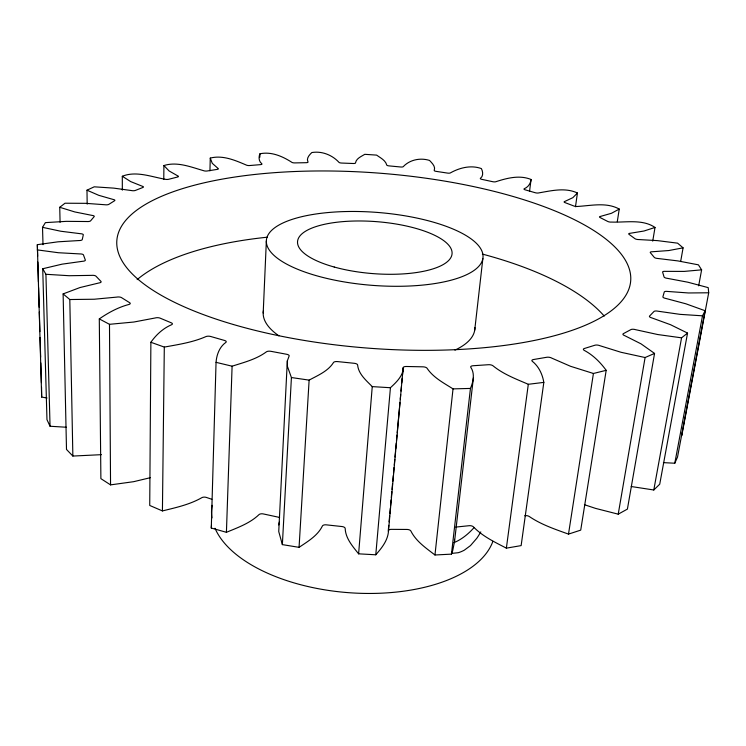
<?xml version="1.0" encoding="UTF-8"?>
<svg xmlns="http://www.w3.org/2000/svg" width="746" height="746" viewBox="0 0 746 746"><rect width="100%" height="100%" fill="white"/><g stroke="black" fill="none" stroke-linecap="round" stroke-linejoin="round"><path stroke-width="1.12" d="M47.054 398.019L41.664 397.058L37.328 244.679L58.011 241.816L78.945 240.557A3.198 1.063 0.4 0 0 82.265 239.559L83.291 234.869A3.171 1.044 0.5 0 0 80.475 233.703L60.79 231.241L42.522 227.334L43.007 244.688M37.3 249.891L58.374 252.726L79.906 253.92A3.292 1.128 0.3 0 1 83.468 254.955L85.314 259.99A3.32 1.147 0.3 0 1 82.564 261.296L62.077 264.159L42.727 268.746L45.926 274.286L69.182 275.722L91.739 275.367A3.404 1.212 0.3 0 1 95.982 276.197L100.924 281.373A3.432 1.231 0.3 0 1 98.948 282.958L79.971 287.555L63.121 293.905L69.807 299.528L94.266 299.23L116.805 297.104A3.506 1.296 0.5 0 1 121.57 297.654L129.683 302.717A3.534 1.324 0.6 0 1 128.666 304.536C118.064 307.371 108.263 312.686 99.293 318.915L109.485 324.314L133.879 322.02L155.112 317.992A3.599 1.389 1 0 1 160.185 318.178L171.319 322.832A3.618 1.408 1.1 0 1 171.403 324.818C163.01 328.399 156.082 334.87 150.879 342.274L149.732 505.462L162.423 510.926C175.767 507.634 189.549 504.65 201.597 497.806A3.469 1.734 0.8 0 1 206.437 497.451L211.836 499.288M163.766 179.469L163.915 165.556C177.138 161.341 190.752 167.011 203.499 170.648A2.695 0.783 2.4 0 0 207.257 170.974L217.161 169.398A2.676 0.774 2.6 0 0 217.981 168.363L212.274 163.318L210.26 158.087C222.653 154.888 234.953 160.222 246.208 165.015A2.63 0.755 3 0 0 249.733 165.528L260.391 164.642A2.62 0.755 3.1 0 0 261.79 163.728C258.759 161.444 258.442 157.033 259.962 153.779C271.264 151.401 282.361 156.24 291.705 162.227A2.592 0.737 3.5 0 0 294.922 162.908L306.074 162.693A2.583 0.737 3.6 0 0 307.986 161.919C306.065 158.45 309.431 154.823 311.828 152.548C321.815 150.869 332.091 154.935 338.88 162.236A2.564 0.727 4 0 0 341.743 163.057L353.128 163.495A2.564 0.727 4.2 0 0 355.516 162.88C356.196 158.45 361.353 156.455 364.785 154.319L376.618 155.112C380.311 157.807 385.505 160.241 386.726 164.969A2.564 0.727 4.6 0 0 389.17 165.901L400.555 166.983A2.564 0.727 4.7 0 0 403.353 166.544C409.927 159.616 420.548 157.565 429.556 160.437C431.925 163.01 435.813 166.526 434.247 170.34A2.574 0.727 5.1 0 0 436.233 171.375L447.386 173.072A2.574 0.727 5.3 0 0 450.537 172.82C459.806 167.673 471.062 164.857 481.375 168.577C482.942 171.571 483.567 176.065 480.461 178.285A2.602 0.746 5.7 0 0 481.935 179.385L492.602 181.679A2.611 0.746 5.8 0 0 496.062 181.642C507.252 178.052 519.682 174.806 531.049 179.469C530.779 183.488 528.075 187.19 524.335 188.701A2.648 0.765 6.2 0 0 525.24 189.848L535.18 192.71A2.667 0.774 6.3 0 0 538.864 192.888C551.518 190.715 565.272 187.283 577.432 193.009L575.483 206.782M162.423 510.926L164.306 347.086L150.879 342.274M209.943 170.806L210.26 158.087M279.629 517.668A3.516 1.809 2.5 0 0 278.099 517.118L263.375 513.947A3.516 1.8 2.2 0 0 258.806 514.805C249.798 523.338 237.704 527.627 226.42 532.308L211.286 528.047L216.051 362.342C216.601 354.882 219.455 346.974 225.74 342.489A3.683 1.473 2 0 0 224.462 340.437L210.754 336.502A3.665 1.455 1.7 0 0 205.644 336.716C192.561 342.405 178.257 344.549 164.306 347.086M226.42 532.308L232.099 366.193C243.774 362.453 256.186 359.339 266.191 351.991A3.711 1.511 2.8 0 1 271.012 351.338L286.595 354.266A3.721 1.52 3 0 1 289.038 356.271L287.331 360.868L278.743 531.562L282.361 544.617L299.062 547.34C307.66 541.521 317.544 535.787 322.3 526.191A3.534 1.828 3.8 0 1 326.31 524.848L341.92 526.536A3.534 1.828 4.2 0 1 345.193 528.672C345.631 538.491 352.765 546.482 358.612 553.83L375.779 554.791C381.346 548.469 387.071 541.428 388.312 532.849L403.129 367.918A3.73 1.539 5.3 0 1 406.458 366.491L422.851 366.827A3.73 1.529 5.6 0 1 427.169 368.412C433.389 377.663 443.814 383.034 453.027 388.88L470.446 388.433C473.206 381.961 475.071 373.718 470.875 367.452A3.711 1.501 6.4 0 1 473.123 365.736L488.36 364.719A3.693 1.492 6.7 0 1 493.209 365.96C503.522 374.324 516.213 379.089 528.308 384.293L543.825 382.39C542.501 374.445 538.864 366.51 532.448 361.418A3.655 1.445 7.4 0 1 533.521 359.525L546.715 357.278A3.646 1.427 7.6 0 1 551.779 358.127L570.578 366.305L593.424 373.476L606.181 370.324C600.39 362.351 593.173 355.161 584.435 350.471A3.581 1.371 8.1 0 1 584.351 348.503L594.87 345.239A3.562 1.352 8.3 0 1 599.831 345.678L621.017 352.28L645.094 357.53L654.559 353.418L641.028 343.85L624.551 335.569A3.488 1.287 8.6 0 1 623.395 333.639L630.883 329.611A3.469 1.259 8.6 0 1 635.499 329.657L657.702 334.534L681.564 337.835L687.551 333.089L670.589 324.734L651.668 317.843A3.385 1.194 8.7 0 1 649.598 316.024L653.962 311.502A3.357 1.175 8.7 0 1 658.019 311.213L680.035 314.355L702.508 315.819L705.119 310.737L685.91 303.808L665.702 298.419A3.264 1.11 8.7 0 1 662.905 296.787L664.257 292.031A3.236 1.091 8.7 0 1 667.633 291.453L688.483 292.964L708.7 292.786L708.215 287.639L687.859 282.212L667.372 278.342A3.143 1.026 8.5 0 1 664.052 276.934L662.635 272.169A3.115 1.016 8.4 0 1 665.273 271.358L684.222 271.404L701.622 269.847L698.666 285.821M259.822 157.247L259.962 153.779M263.198 313.012L266.35 241.033M282.361 544.617L291.416 377.541L287.443 366.454L287.331 360.868M299.062 547.34L309.124 380.124C317.787 375.425 327.951 371.256 333.415 362.659A3.739 1.539 4 0 1 337.621 361.596L354.136 363.283A3.739 1.539 4.3 0 1 357.632 365.13C358.509 374.1 366.305 380.525 372.245 386.615L390.428 387.724C395.893 382.67 401.954 377.028 403.26 369.382M211.286 528.047L211.472 525.398M358.612 553.83L372.245 386.615M375.779 554.791L390.428 387.724M388.33 529.958L388.759 525.333M389.076 521.855L389.599 516.073M389.813 513.761L390.345 507.97M390.55 505.657L391.081 499.867M391.296 497.554L391.818 491.763M392.032 489.451L392.564 483.66M392.769 481.347L393.301 475.566M393.515 473.244L394.037 467.462M394.252 465.15L394.783 459.359M394.988 457.046L395.52 451.255M395.734 448.943L396.257 443.152M396.471 440.839L397.003 435.049M397.208 432.736L399.959 402.644M400.276 399.175L400.695 394.541M401.012 391.072L401.441 386.437M401.758 382.968L402.178 378.334M402.495 374.865L403.129 367.918M473.393 377.83L454.538 541.531L452.691 550.697L451.451 554.138L434.965 554.987L453.027 388.88M474.717 330.161L482.867 258.517A108.646 36.545 4.5 0 0 325.955 212.75A108.646 36.545 4.5 0 0 315.26 275.377A108.646 36.545 4.5 0 0 482.867 258.517M451.451 554.138L470.446 388.433M529.595 190.967L531.049 179.469M543.825 382.39L521.137 545.606L506.366 548.151L528.308 384.293M524.727 515.756A3.45 1.706 8.7 0 1 529.501 516.661C541.363 524.671 555.127 529.296 568.499 534.108L593.424 373.476M617.278 221.73L619.245 209.066C606.647 202.073 591.531 205.598 577.796 206.428A2.732 0.802 6.8 0 1 573.954 206.027L565.039 202.623A2.714 0.793 6.7 0 1 564.759 201.467L572.853 197.671L577.432 193.009M606.181 370.324L580.724 530.126L568.499 534.108M652.731 241.126L655.016 227.446C642.511 218.932 625.997 222.597 611.571 222.075A2.816 0.849 7.3 0 1 607.664 221.422L600.092 217.543A2.797 0.839 7.2 0 1 600.483 216.405L611.487 213.281L619.245 209.066M584.407 504.688L595.541 508.39L618.22 514.171L645.094 357.53M654.559 353.418L627.405 509.098L618.22 514.171M680.65 261.576L683.084 247.849L677.601 243.159L657.552 240.632L638.781 239.559A2.919 0.895 7.8 0 1 634.921 238.655L629.037 234.356A2.891 0.886 7.7 0 1 630.146 233.284L644.003 231.008L655.016 227.446M631.2 486.513L653.794 489.991L681.564 337.835M687.551 333.089L659.725 484.201L653.794 489.991M663.408 462.632L674.785 463.229L702.508 315.819M705.119 310.737L677.517 457.084L674.785 463.229M708.7 292.786L681.788 435.431L681.713 433.37M278.715 524.951L279.368 522.051M42.522 227.334L45.385 222.634L66.422 221.348L86.909 221.525A3.077 0.988 0.7 0 0 90.611 220.825L94.155 216.638A3.049 0.97 0.8 0 0 92.131 215.407L74.833 211.948L59.745 207.295L60.081 222.336M59.745 207.295L65.014 203.22L85.594 203.332L104.953 204.74A2.965 0.923 1 0 0 108.869 204.339L114.558 200.749A2.937 0.905 1.1 0 0 113.299 199.499L98.742 195.312L86.984 190.193L87.179 204.124M86.984 190.193L94.22 186.817L113.728 188.123L131.445 190.556A2.863 0.867 1.5 0 0 135.427 190.416L142.868 187.479A2.835 0.858 1.6 0 0 142.365 186.267L130.709 181.604L122.307 176.261L122.335 190.146M122.307 176.261C135.977 170.722 150.925 176.709 164.791 179.171A2.77 0.821 1.9 0 0 168.717 179.273L177.557 177.016A2.751 0.811 2.1 0 0 177.734 175.869L169.062 170.927L163.915 165.556M150.207 477.72L133.655 481.683L110.548 484.881L100.887 478.643L99.293 318.915M683.084 247.849L668.817 250.535L652.265 251.756A3.003 0.942 8.1 0 0 650.391 252.726L654.233 257.323A3.031 0.96 8.2 0 0 657.907 258.489L677.853 260.904L698.415 264.839L701.622 269.847M101.409 454.668L72.866 456.058L66.497 449.446L63.121 293.905M455.731 527.086L469.094 525.706A3.497 1.772 7.5 0 1 473.654 527.077C482.765 536.477 494.906 542.174 506.366 548.151M66.403 427.244L50.047 426.255L46.97 419.653L42.727 268.746M451.517 553.429L458.268 552.702A49.18 26.651 -61.8 0 0 464.292 550.194L470.474 545.606L476.825 538.258A50.29 20.254 -68.7 0 0 480.797 531.907M291.416 377.541L309.124 380.124M216.051 362.342L232.099 366.193M434.965 554.987C426.125 548.161 416.165 541.437 410.99 531.245A3.525 1.818 5.9 0 0 406.934 529.446L391.417 529.362A3.534 1.828 5.5 0 0 388.228 531.115M454.463 539.33L454.538 541.531M37.328 244.679L37.664 256.279M37.841 262.07L38.419 281.783M38.596 287.583L39.174 307.287M39.314 311.931L39.902 331.634M40.07 337.434L40.657 357.147M40.825 362.938L41.412 382.651M41.552 387.286L41.664 397.058M45.926 274.286L50.047 426.255M69.807 299.528L72.866 456.058M109.485 324.314L110.548 484.881M492.892 541.326A142.141 72.548 4.5 0 1 356.401 593.154A142.141 72.548 4.5 0 1 215.007 528.261M211.985 517.938A142.141 72.548 4.5 0 1 212.134 505.312M137.152 279.61A251.644 97.306 4.5 0 1 267.488 237.181M482.373 254.088A251.644 97.306 4.5 0 1 604.223 316.071M474.922 327.615A106.146 40.61 4.5 0 1 454.929 350.116M278.911 335.831A106.146 40.61 4.5 0 1 263.469 310.476M474.018 527.636A46.103 27.257 -57.7 0 1 453.885 542.668M233.442 324.529A257.715 87.655 4.5 0 0 630.407 283.238A257.715 87.655 4.5 0 0 257.454 174.182A257.715 87.655 4.5 0 0 233.442 324.529M334.227 267.031A77.509 26.045 4.5 0 0 452.057 253.78A77.509 26.045 4.5 0 0 338.097 222.094A77.509 26.045 4.5 0 0 334.227 267.031"/></g></svg>
